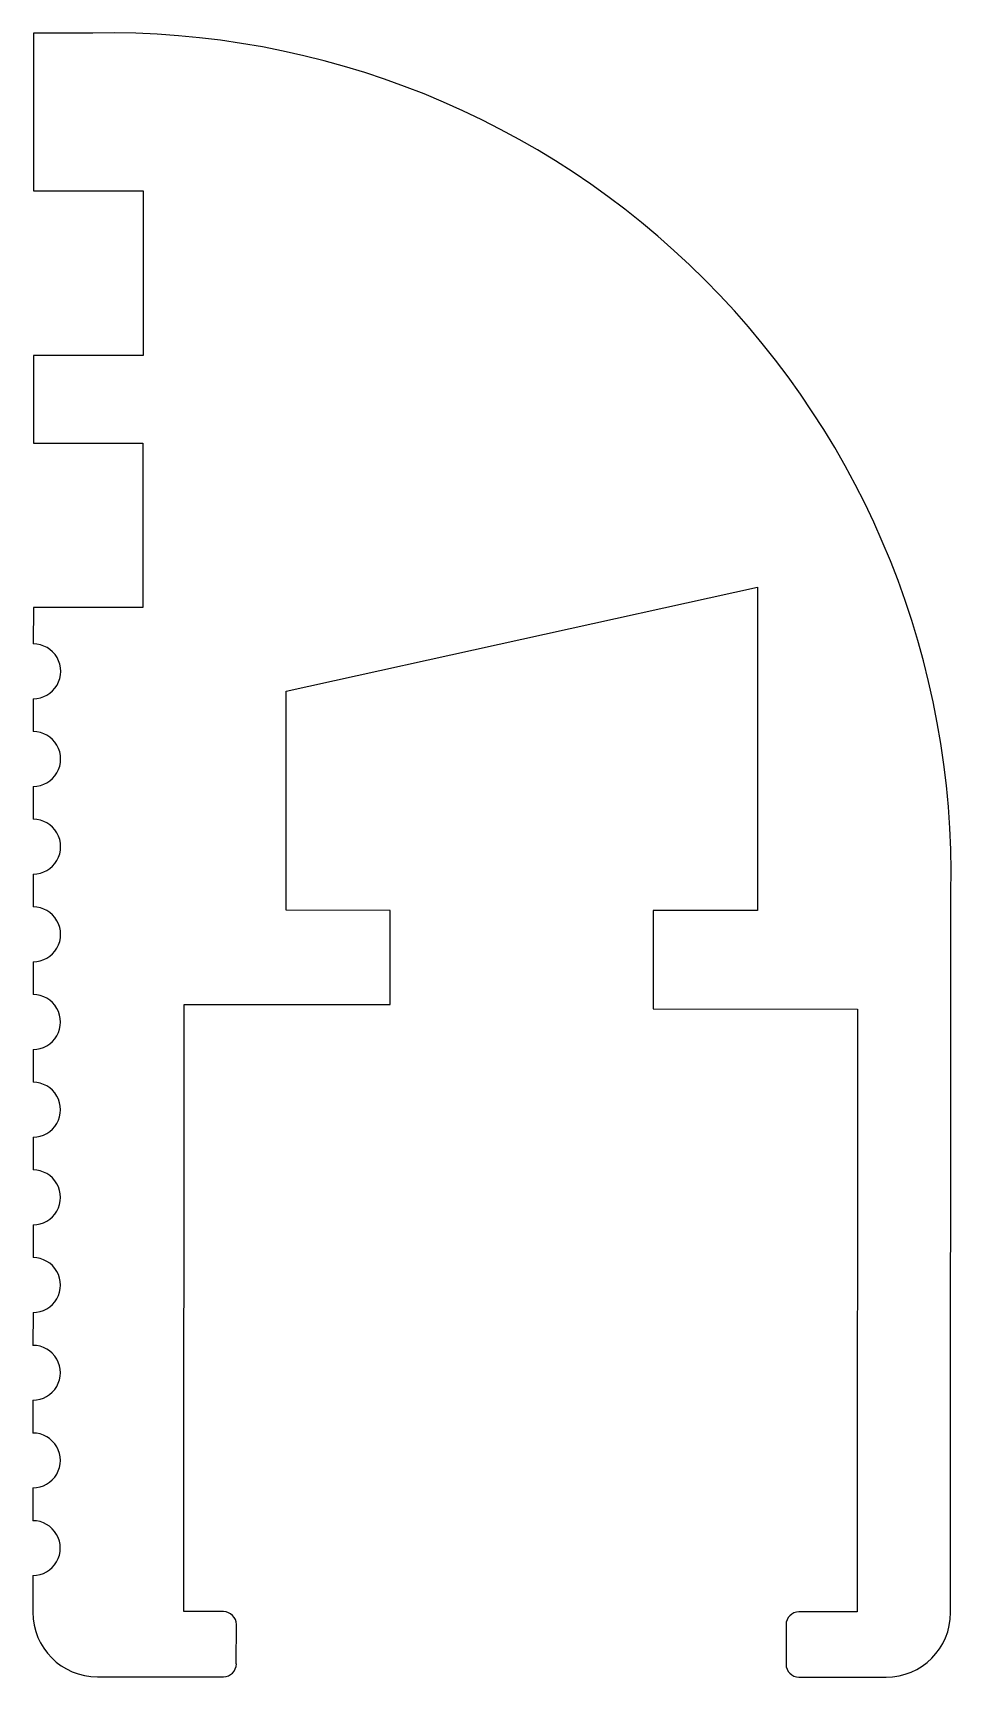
# Model space of a CAD drawing. Extents: x 995.3 to 1012.1, y 257.7 to 287.7.
import ezdxf

# ---------------------------------------------------------------- set-up
doc = ezdxf.new("R2010")
doc.units = 0
doc.layers.get('0').update_dxf_attribs({"linetype": 'CONTINUOUS'})

msp = doc.modelspace()

# ---------------------------------------------------------------- linework, layer by layer
at = {"color": 7}
for p, q in [((995.332, 287.691), (995.331, 284.811)), ((996.415, 287.69), (995.332, 287.691)), ((995.331, 284.811), (997.331, 284.81)), ((997.331, 284.81), (997.33, 281.807)), ((995.33, 281.808), (995.329, 280.208)), ((997.33, 281.807), (995.33, 281.808)), ((995.329, 280.208), (997.329, 280.207)), ((997.329, 280.207), (997.328, 277.207)), ((999.945, 275.681), (1008.546, 277.576)), ((1008.546, 277.576), (1008.543, 271.677)), ((995.328, 277.208), (995.327, 276.542)), ((997.328, 277.207), (995.328, 277.208)), ((995.327, 275.542), (995.327, 274.942)), ((999.943, 271.681), (999.945, 275.681)), ((995.326, 273.942), (995.326, 273.342)), ((995.325, 272.342), (995.325, 271.742)), ((1012.07, 258.864), (1012.076, 272.01)), ((1001.839, 271.68), (999.943, 271.681)), ((1001.838, 269.963), (1001.839, 271.68)), ((1008.543, 271.677), (1006.643, 271.678)), ((1006.643, 271.678), (1006.643, 269.88)), ((995.325, 270.742), (995.324, 270.142)), ((998.073, 258.882), (998.078, 269.964)), ((998.078, 269.964), (1001.838, 269.963)), ((1006.643, 269.88), (1010.372, 269.879)), ((1010.372, 269.879), (1010.366, 258.877)), ((995.324, 269.142), (995.324, 268.542)), ((995.323, 267.542), (995.323, 266.942)), ((995.322, 265.942), (995.322, 265.342)), ((995.322, 264.342), (995.321, 263.742)), ((995.321, 262.742), (995.321, 262.142)), ((995.32, 261.142), (995.32, 260.542)), ((995.32, 259.542), (995.319, 258.872)), ((998.797, 258.882), (998.073, 258.882)), ((1010.366, 258.877), (1009.302, 258.877)), ((999.032, 257.928), (999.033, 258.646)), ((1009.067, 258.642), (1009.066, 257.924)), ((996.496, 257.694), (998.797, 257.693)), ((1009.302, 257.688), (1010.892, 257.687))]:
    msp.add_line(p, q, dxfattribs=at)
for centre, radius, start, end in [((996.713, 272.327), 15.366, 358.8185, 91.1116), ((995.327, 276.042), 0.5, 269.9703, 89.9773), ((995.326, 274.442), 0.5, 269.9703, 89.9773), ((995.326, 272.842), 0.5, 269.9703, 89.9773), ((995.325, 271.242), 0.5, 269.9703, 89.9781), ((995.324, 269.642), 0.5, 269.9703, 89.9773), ((995.323, 268.042), 0.5, 269.9703, 89.9773), ((995.323, 266.442), 0.5, 269.9703, 89.9773), ((995.322, 264.842), 0.5, 269.9712, 89.9773), ((995.321, 263.242), 0.5, 269.9703, 89.9773), ((995.321, 261.642), 0.5, 269.9703, 89.9781), ((995.32, 260.042), 0.5, 269.9703, 89.9773), ((996.497, 258.871), 1.178, 179.9794, 269.9696), ((998.797, 258.646), 0.236, 359.9794, 89.9696), ((1009.302, 258.641), 0.236, 89.9794, 179.9696), ((1010.892, 258.865), 1.178, 269.9794, 359.9696), ((998.797, 257.928), 0.236, 269.9794, 359.9696), ((1009.302, 257.924), 0.236, 179.9794, 269.9696)]:
    msp.add_arc(centre, radius, start, end, dxfattribs=at)

doc.saveas('drawing.dxf')
